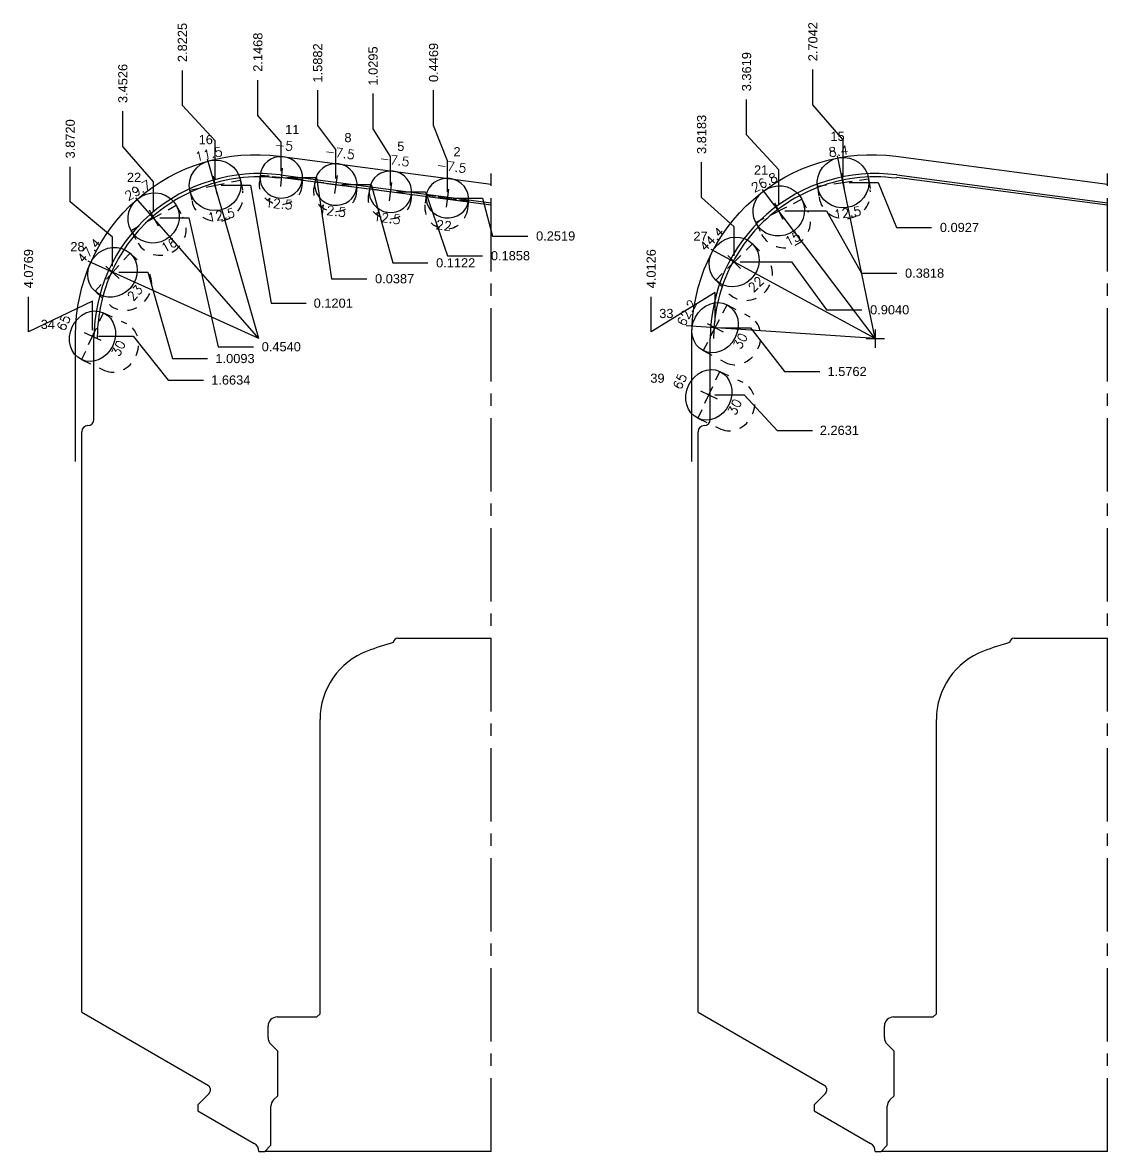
# Model space of a CAD drawing. Header units: inches. Extents: x 63.2 to 103.6, y -3.5 to 25.5.
# Drawn here: x 92.47 to 103.57, y 3.47 to 15.01 of the extents above; entities that cross this region are included whole.
import ezdxf
from ezdxf.enums import TextEntityAlignment as Align

# ---------------------------------------------------------------- set-up
doc = ezdxf.new("R2010")
doc.units = ezdxf.units.IN
doc.header["$MEASUREMENT"] = 0
doc.header["$PDMODE"] = 35
doc.linetypes.add('CENTER2', pattern=[1.125, 0.75, -0.125, 0.125, -0.125])
doc.linetypes.add('HIDDEN2', pattern=[0.1875, 0.125, -0.0625])
doc.layers.get('Defpoints').update_dxf_attribs({"color": 10})
doc.layers.add('Blade_5', color=7, linetype='Continuous', true_color=0x0066cc)
doc.layers.add('Blade_6', color=7, linetype='Continuous', true_color=0xc880f5)
doc.layers.add('CLine', color=5, linetype='CENTER2')
doc.styles.add('RomanS', font='romans')
doc.styles.get("Standard").update_dxf_attribs({"font": 'arial.ttf'})
doc.dimstyles.get("Standard").update_dxf_attribs({"dimtxt": 0.09375, "dimasz": 0.18, "dimexe": 0.18, "dimexo": 0.0625, "dimgap": 0.09, "dimtad": 0, "dimtih": 1, "dimtoh": 1, "dimdec": 4, "dimzin": 0, "dimdsep": 46, "dimtxsty": 'Standard', "dimcen": 0.09, "dimadec": 4, "dimazin": 0, "dimtfac": 1, "dimtdec": 4, "dimtofl": 0, "dimtmove": 0, "dimatfit": 3, "dimfxl": 1, "dimtolj": 1, "dimtzin": 0, "dimarcsym": 0})

# ---------------------------------------------------------------- blocks, each defined once
blk = doc.blocks.new('CMark')
at = {"layer": 'CLine'}
for p, q in [((-0.09400000077063808, 0), (0.09400000077063453, 0)), ((0, 0.09400000077063808), (0, -0.09400000077063453))]:
    blk.add_line(p, q, dxfattribs=at)
blk = doc.blocks.new('1108@12.5')
for p, q in [((-0.1236055832052194, 5.531599484021044e-16), (-0.2176249999999965, -6.351256326420085e-16)), ((0.1238749999999965, -5.584351077865889e-15), (0.2176249999999965, -6.769642566481484e-15))]:
    blk.add_line(p, q)
at = {"color": 8, "linetype": 'HIDDEN2', "ltscale": 0.5, "flags": 128}
for points in [[(-0.2175, -6.33545791980471e-16), (-0.2175, -0.06820000000000064)], [(0.2176249999999965, -6.769642566481484e-15), (0.2176249999999965, -0.06820000000000677)]]:
    blk.add_lwpolyline(points, dxfattribs=at)
at = {"extrusion": (0, 0, -1)}
blk.add_ellipse((0, -3.713913318816395e-15), major_axis=(0.2175, -3.053974090142067e-15), ratio=0.9760919540229885, dxfattribs=at)
at = {"color": 8, "linetype": 'HIDDEN2', "ltscale": 0.5, "extrusion": (0, 0, -1)}
blk.add_ellipse((0.0001249999999965445, -0.06820000000000372), major_axis=(0.2175, -3.053974090142066e-15), ratio=0.9760919540229884, start_param=0, end_param=3.141592653589793, dxfattribs=at)
at = {"layer": 'CLine'}
blk.add_blockref('CMark', (0, -1.77635683940025e-15), dxfattribs=at)
at = {"style": 'RomanS'}
blk.add_text('12.5', height=0.094, dxfattribs=at).set_placement((-2.671977215582709e-15, -0.2705053280731531), align=Align.MIDDLE_CENTER)
blk.add_attdef('ANG', text='', height=0.094, dxfattribs=at).set_placement((5.756464916443042e-15, 0.251140714835156), align=Align.BOTTOM_CENTER)
blk = doc.blocks.new('1313@15')
for p, q in [((-0.1704805832052265, 1.188697754575482e-15), (-0.2645000000000036, 0)), ((0.1707499999999965, -6.242535149017196e-15), (0.2644999999999965, -7.42782663763279e-15))]:
    blk.add_line(p, q)
at = {"color": 8, "linetype": 'HIDDEN2', "ltscale": 0.5}
blk.add_line((-0.2644999999999965, 8.993014319519535e-29), (-0.2644999999999965, -0.1345859034533108), dxfattribs=at)
at = {"color": 8, "linetype": 'HIDDEN2', "ltscale": 0.5, "flags": 128}
blk.add_lwpolyline([(0.2644999999999965, -7.42782663763279e-15), (0.2644999999999965, -0.1345859034533182)], dxfattribs=at)
blk.add_ellipse((0, -3.713913318816395e-15), major_axis=(0.2644999999999965, -3.713913318816395e-15), ratio=0.9659258262890952)
at = {"color": 8, "linetype": 'HIDDEN2', "ltscale": 0.5}
blk.add_ellipse((0, -0.1345859034533145), major_axis=(0.2644999999999965, -3.713913318816395e-15), ratio=0.9659258262890952, start_param=3.141592653589793, end_param=6.283185307179586, dxfattribs=at)
blk.add_blockref('CMark', (0, -1.77635683940025e-15))
at = {"style": 'RomanS'}
blk.add_text('15', height=0.094, dxfattribs=at).set_placement((-2.646286937976472e-12, -0.317987381053466), align=Align.MIDDLE_CENTER)
blk.add_attdef('ANG', text='', height=0.094, dxfattribs=at).set_placement((5.756464916443042e-15, 0.251140714835156), align=Align.BOTTOM_CENTER)
blk = doc.blocks.new('1108@22')
for p, q in [((-0.1236055832052194, 5.531599484021044e-16), (-0.2176249999999965, -6.351256326420085e-16)), ((0.1238749999999965, -5.584351077865889e-15), (0.2176249999999965, -6.769642566481484e-15))]:
    blk.add_line(p, q)
at = {"color": 8, "linetype": 'HIDDEN2', "ltscale": 0.5, "flags": 128}
for points in [[(-0.2176249999999965, -6.351256326420085e-16), (-0.2176249999999965, -0.08152799920729974)], [(0.2176249999999965, -6.769642566481484e-15), (0.2176249999999965, -0.08152799920730014)]]:
    blk.add_lwpolyline(points, dxfattribs=at)
at = {"extrusion": (0, 0, -1)}
blk.add_ellipse((0, -3.713913318816395e-15), major_axis=(0.2176249999999965, -3.055729247665088e-15), ratio=0.9272903662100512, dxfattribs=at)
at = {"color": 8, "linetype": 'HIDDEN2', "ltscale": 0.5, "extrusion": (0, 0, -1)}
blk.add_ellipse((-3.944304526105059e-31, -0.08152799920729994), major_axis=(-3.342731707748217e-15, -0.2380649360392628), ratio=0.9141413415208056, start_param=-1.570796326794897, end_param=1.570796326794897, dxfattribs=at)
at = {"layer": 'CLine'}
blk.add_blockref('CMark', (0, -1.77635683940025e-15), dxfattribs=at)
at = {"style": 'RomanS'}
blk.add_text('22', height=0.094, dxfattribs=at).set_placement((-2.672634800204055e-15, -0.2812444999193309), align=Align.MIDDLE_CENTER)
blk.add_attdef('ANG', text='', height=0.094, dxfattribs=at).set_placement((5.756464916443042e-15, 0.251140714835156), align=Align.BOTTOM_CENTER)
blk = doc.blocks.new('1313@12.5')
for p, q in [((-0.1704805832052265, 1.188697754575482e-15), (-0.2645000000000036, 0)), ((0.1707499999999965, -6.242535149017196e-15), (0.2644999999999965, -7.42782663763279e-15))]:
    blk.add_line(p, q)
at = {"color": 8, "linetype": 'HIDDEN2', "ltscale": 0.5}
blk.add_line((-0.2644999999999965, 8.993014319519535e-29), (-0.2644999999999965, -0.112499999999998), dxfattribs=at)
at = {"color": 8, "linetype": 'HIDDEN2', "ltscale": 0.5, "flags": 128}
blk.add_lwpolyline([(0.2644999999999965, -7.42782663763279e-15), (0.2644999999999965, -0.1125000000000074)], dxfattribs=at)
blk.add_ellipse((0, -3.713913318816395e-15), major_axis=(0.2644999999999965, -3.713913318816395e-15), ratio=0.976181474480164)
at = {"color": 8, "linetype": 'HIDDEN2', "ltscale": 0.5}
blk.add_ellipse((0, -0.1125000000000018), major_axis=(0.2644999999999965, -3.713913318816395e-15), ratio=0.976181474480164, start_param=3.141592653589793, end_param=6.283185307179586, dxfattribs=at)
blk.add_blockref('CMark', (0, -1.77635683940025e-15))
at = {"style": 'RomanS'}
blk.add_text('12.5', height=0.094, dxfattribs=at).set_placement((-3.53852319701827e-15, -0.3110486981978802), align=Align.MIDDLE_CENTER)
blk.add_attdef('ANG', text='', height=0.094, dxfattribs=at).set_placement((5.756464916443042e-15, 0.251140714835156), align=Align.BOTTOM_CENTER)
blk = doc.blocks.new('1313@16')
for p, q in [((-0.1704805832052265, 1.188697754575482e-15), (-0.2645000000000036, 0)), ((0.1707499999999965, -6.242535149017196e-15), (0.2644999999999965, -7.42782663763279e-15))]:
    blk.add_line(p, q)
at = {"color": 8, "linetype": 'HIDDEN2', "ltscale": 0.5}
blk.add_line((-0.2644999999999965, 8.993014319519535e-29), (-0.2644999999999965, -0.1433314254), dxfattribs=at)
at = {"color": 8, "linetype": 'HIDDEN2', "ltscale": 0.5, "flags": 128}
blk.add_lwpolyline([(0.2644999999999965, -7.42782663763279e-15), (0.2644999999999965, -0.1433314254000074)], dxfattribs=at)
blk.add_ellipse((0, -3.713913318816395e-15), major_axis=(0.2644999999999965, -3.713913318816395e-15), ratio=0.9612616960302585)
at = {"color": 8, "linetype": 'HIDDEN2', "ltscale": 0.5}
blk.add_ellipse((0, -0.1433314254000037), major_axis=(0.2644999999999965, -3.713913318816395e-15), ratio=0.9612616960302585, start_param=3.141592653589793, end_param=6.283185307179586, dxfattribs=at)
blk.add_blockref('CMark', (0, -1.77635683940025e-15))
at = {"style": 'RomanS'}
blk.add_text('16', height=0.094, dxfattribs=at).set_placement((-2.646286937976472e-12, -0.317987381053466), align=Align.MIDDLE_CENTER)
blk.add_attdef('ANG', text='', height=0.094, dxfattribs=at).set_placement((5.756464916443042e-15, 0.251140714835156), align=Align.BOTTOM_CENTER)
blk = doc.blocks.new('1313@22')
for p, q in [((-0.1704805832052265, 1.188697754575482e-15), (-0.2645000000000036, 0)), ((0.1707499999999965, -6.242535149017196e-15), (0.2644999999999965, -7.42782663763279e-15))]:
    blk.add_line(p, q)
at = {"color": 8, "linetype": 'HIDDEN2', "ltscale": 0.5}
blk.add_line((-0.2644999999999965, 8.993014319519535e-29), (-0.2644999999999965, -0.1947954286), dxfattribs=at)
at = {"color": 8, "linetype": 'HIDDEN2', "ltscale": 0.5, "flags": 128}
blk.add_lwpolyline([(0.2644999999999965, -7.42782663763279e-15), (0.2644999999999965, -0.1947954286000074)], dxfattribs=at)
blk.add_ellipse((0, -3.713913318816395e-15), major_axis=(0.2644999999999965, -3.713913318816395e-15), ratio=0.9271838544423562)
at = {"color": 8, "linetype": 'HIDDEN2', "ltscale": 0.5}
blk.add_ellipse((0, -0.1947954286000037), major_axis=(0.2644999999999965, -3.713913318816395e-15), ratio=0.9271838544423562, start_param=3.141592653589793, end_param=6.283185307179586, dxfattribs=at)
blk.add_blockref('CMark', (0, -1.77635683940025e-15))
at = {"style": 'RomanS'}
blk.add_text('22', height=0.094, dxfattribs=at).set_placement((-2.646286937976472e-12, -0.317987381053466), align=Align.MIDDLE_CENTER)
blk.add_attdef('ANG', text='', height=0.094, dxfattribs=at).set_placement((5.756464916443042e-15, 0.251140714835156), align=Align.BOTTOM_CENTER)
blk = doc.blocks.new('1313@30')
for p, q in [((-0.1704805832052265, 1.188697754575482e-15), (-0.2645000000000036, 0)), ((0.1707499999999965, -6.242535149017196e-15), (0.2644999999999965, -7.42782663763279e-15))]:
    blk.add_line(p, q)
at = {"color": 8, "linetype": 'HIDDEN2', "ltscale": 0.5}
blk.add_line((-0.2644999999999965, 8.993014319519535e-29), (-0.2644999999999965, -0.2600000000000032), dxfattribs=at)
at = {"color": 8, "linetype": 'HIDDEN2', "ltscale": 0.5, "flags": 128}
blk.add_lwpolyline([(0.2644999999999965, -7.42782663763279e-15), (0.2644999999999965, -0.2600000000000051)], dxfattribs=at)
blk.add_ellipse((0, -3.713913318816395e-15), major_axis=(0.2644999999999965, -3.713913318816395e-15), ratio=0.866025403784464)
at = {"color": 8, "linetype": 'HIDDEN2', "ltscale": 0.5}
blk.add_ellipse((0, -0.2600000000000041), major_axis=(0.2644999999999965, -3.713913318816395e-15), ratio=0.866025403784464, start_param=3.141592653589793, end_param=6.283185307179586, dxfattribs=at)
blk.add_blockref('CMark', (0, -1.77635683940025e-15))
at = {"style": 'RomanS'}
blk.add_text('30', height=0.094, dxfattribs=at).set_placement((-3.26492953863637e-15, -0.2915637193009915), align=Align.MIDDLE_CENTER)
blk.add_attdef('ANG', text='', height=0.094, dxfattribs=at).set_placement((5.756464916443042e-15, 0.251140714835156), align=Align.BOTTOM_CENTER)
blk = doc.blocks.new('*D371')
at = {"layer": 'Blade_5', "color": 0, "lineweight": -2, "transparency": 16777216}
for p, q in [((92.53096997167219, 11.84948188615012), (92.53096997167219, 12.20948188615012)), ((93.18494987846023, 12.16552618096095), (92.53096997167219, 11.84948188615012)), ((93.18494987846023, 11.86802618096095), (93.18494987846023, 12.16552618096095))]:
    blk.add_line(p, q, dxfattribs=at)
at = {"layer": 'Defpoints', "color": 0, "transparency": 16777216}
for p in [(97.261894657325, 13.46893493403125), (92.53096997167219, 12.20948188615012), (93.18494987846023, 11.80552618096095)]:
    blk.add_point(p, dxfattribs=at)
at = {"layer": 'Blade_5', "color": 0, "transparency": 16777216, "insert": (92.53096997167219, 12.49606271834658), "char_height": 0.09375, "attachment_point": 5, "rotation": 90}
blk.add_mtext('\\A1;4.0769', dxfattribs=at)
blk = doc.blocks.new('*D372')
at = {"layer": 'Blade_5', "color": 0, "lineweight": -2, "transparency": 16777216}
for p, q in [((93.24744987846023, 11.80552618096095), (93.59948097484579, 11.80552618096095)), ((93.59948097484579, 11.80552618096095), (93.95948097484579, 11.35723834343335)), ((93.95948097484579, 11.35723834343335), (94.31948097484579, 11.35723834343335))]:
    blk.add_line(p, q, dxfattribs=at)
at = {"layer": 'Defpoints', "color": 0, "transparency": 16777216}
for p in [(97.261894657325, 13.46893493403125), (93.18494987846023, 11.80552618096095), (94.31948097484579, 11.35723834343335)]:
    blk.add_point(p, dxfattribs=at)
at = {"layer": 'Blade_5', "color": 0, "transparency": 16777216, "insert": (94.59947500622368, 11.35723834343335), "char_height": 0.09375, "attachment_point": 5}
blk.add_mtext('\\A1;1.6634', dxfattribs=at)
blk = doc.blocks.new('*D379')
at = {"layer": 'Blade_5', "color": 0, "lineweight": -2, "transparency": 16777216}
for p, q in [((94.10466251776649, 14.16364584593717), (94.10466251776649, 14.52364584593717)), ((94.43935945879913, 13.80364584593717), (94.10466251776649, 14.16364584593717)), ((94.43935945879913, 13.41129104456424), (94.43935945879913, 13.80364584593717))]:
    blk.add_line(p, q, dxfattribs=at)
at = {"layer": 'Defpoints', "color": 0, "transparency": 16777216}
for p in [(94.10466251776649, 14.52364584593717), (97.261894657325, 13.46893493403125), (94.43935945879913, 13.34879104456424)]:
    blk.add_point(p, dxfattribs=at)
at = {"layer": 'Blade_5', "color": 0, "transparency": 16777216, "insert": (94.10466251776649, 14.80939533434101), "char_height": 0.09375, "attachment_point": 5, "rotation": 90}
blk.add_mtext('\\A1;2.8225', dxfattribs=at)
blk = doc.blocks.new('*D380')
at = {"layer": 'Blade_5', "color": 0, "lineweight": -2, "transparency": 16777216}
for p, q in [((93.49535486279552, 13.74558253078634), (93.49535486279552, 14.10558253078634)), ((93.80933373161186, 13.38558253078634), (93.49535486279552, 13.74558253078634)), ((93.80933373161186, 13.07742816446065), (93.80933373161186, 13.38558253078634))]:
    blk.add_line(p, q, dxfattribs=at)
at = {"layer": 'Defpoints', "color": 0, "transparency": 16777216}
for p in [(93.49535486279552, 14.10558253078634), (97.261894657325, 13.46893493403125), (93.80933373161186, 13.01492816446065)]:
    blk.add_point(p, dxfattribs=at)
at = {"layer": 'Blade_5', "color": 0, "transparency": 16777216, "insert": (93.49535486279552, 14.39011697826248), "char_height": 0.09375, "attachment_point": 5, "rotation": 90}
blk.add_mtext('\\A1;3.4526', dxfattribs=at)
blk = doc.blocks.new('*D381')
at = {"layer": 'Blade_5', "color": 0, "lineweight": -2, "transparency": 16777216}
for p, q in [((92.95754464215779, 13.17940031029067), (92.95754464215779, 13.53940031029067)), ((93.38989732050412, 12.81960226222438), (92.95754464215779, 13.17940031029067)), ((93.38989732050412, 12.52210226222438), (93.38989732050412, 12.81960226222438))]:
    blk.add_line(p, q, dxfattribs=at)
at = {"layer": 'Defpoints', "color": 0, "transparency": 16777216}
for p in [(92.95754464215779, 13.53940031029067), (97.261894657325, 13.46893493403125), (93.38989732050412, 12.45960226222438)]:
    blk.add_point(p, dxfattribs=at)
at = {"layer": 'Blade_5', "color": 0, "transparency": 16777216, "insert": (92.95754464215779, 13.8238068587218), "char_height": 0.09375, "attachment_point": 5, "rotation": 90}
blk.add_mtext('\\A1;3.8720', dxfattribs=at)
blk = doc.blocks.new('*D382')
at = {"layer": 'Blade_5', "color": 0, "lineweight": -2, "transparency": 16777216}
for p, q in [((96.673894006334, 13.96034135945726), (96.673894006334, 14.32034135945726)), ((96.81497546102804, 13.60034135945726), (96.673894006334, 13.96034135945726)), ((96.81497546102804, 13.27955021018623), (96.81497546102804, 13.60034135945726))]:
    blk.add_line(p, q, dxfattribs=at)
at = {"layer": 'Defpoints', "color": 0, "transparency": 16777216}
for p in [(96.673894006334, 14.32034135945726), (97.261894657325, 13.46893493403125), (96.81497546102804, 13.21705021018623)]:
    blk.add_point(p, dxfattribs=at)
at = {"layer": 'Blade_5', "color": 0, "transparency": 16777216, "insert": (96.673894006334, 14.60503568073968), "char_height": 0.09375, "attachment_point": 5, "rotation": 90}
blk.add_mtext('\\A1;0.4469', dxfattribs=at)
blk = doc.blocks.new('*D384')
at = {"layer": 'Blade_5', "color": 0, "lineweight": -2, "transparency": 16777216}
for p, q in [((95.48874709886334, 13.96034135945726), (95.48874709886334, 14.32034135945726)), ((95.67374363906325, 13.71670720524697), (95.48874709886334, 13.96034135945726)), ((95.67374363906325, 13.41920720524697), (95.67374363906325, 13.71670720524697))]:
    blk.add_line(p, q, dxfattribs=at)
at = {"layer": 'Defpoints', "color": 0, "transparency": 16777216}
for p in [(95.48874709886334, 14.32034135945726), (97.261894657325, 13.46893493403125), (95.67374363906325, 13.35670720524697)]:
    blk.add_point(p, dxfattribs=at)
at = {"layer": 'Blade_5', "color": 0, "transparency": 16777216, "insert": (95.48874709886334, 14.60004761798388), "char_height": 0.09375, "attachment_point": 5, "rotation": 90}
blk.add_mtext('\\A1;1.5882', dxfattribs=at)
blk = doc.blocks.new('*D385')
at = {"layer": 'Blade_5', "color": 0, "lineweight": -2, "transparency": 16777216}
for p, q in [((94.87663835078578, 14.06446677914599), (94.87663835078578, 14.42446677914599)), ((95.11509662421953, 13.7902544800209), (94.87663835078578, 14.06446677914599)), ((95.11509662421953, 13.4927544800209), (95.11509662421953, 13.7902544800209))]:
    blk.add_line(p, q, dxfattribs=at)
at = {"layer": 'Defpoints', "color": 0, "transparency": 16777216}
for p in [(94.87663835078578, 14.42446677914599), (95.11509662421953, 13.4302544800209), (97.261894657325, 13.46893493403125)]:
    blk.add_point(p, dxfattribs=at)
at = {"layer": 'Blade_5', "color": 0, "transparency": 16777216, "insert": (94.87663835078578, 14.70996046945978), "char_height": 0.09375, "attachment_point": 5, "rotation": 90}
blk.add_mtext('\\A1;2.1468', dxfattribs=at)
blk = doc.blocks.new('*D386')
at = {"layer": 'Blade_5', "color": 0, "lineweight": -2, "transparency": 16777216}
for p, q in [((96.87747546102804, 13.21705021018623), (97.17497546102804, 13.21705021018623)), ((97.17497546102804, 13.21705021018623), (97.2776397677843, 12.83004542263313)), ((97.2776397677843, 12.83004542263313), (97.6376397677843, 12.83004542263313))]:
    blk.add_line(p, q, dxfattribs=at)
at = {"layer": 'Defpoints', "color": 0, "transparency": 16777216}
for p in [(97.261894657325, 13.46893493403125), (96.81497546102804, 13.21705021018623), (97.6376397677843, 12.83004542263313)]:
    blk.add_point(p, dxfattribs=at)
at = {"layer": 'Blade_5', "color": 0, "transparency": 16777216, "insert": (97.9223340890667, 12.83004542263313), "char_height": 0.09375, "attachment_point": 5}
blk.add_mtext('\\A1;0.2519', dxfattribs=at)
blk = doc.blocks.new('*D387')
at = {"layer": 'Blade_5', "color": 0, "lineweight": -2, "transparency": 16777216}
for p, q in [((96.29489065390696, 13.28315993047304), (96.59239065390696, 13.28315993047304)), ((96.59239065390696, 13.28315993047304), (96.81530218140135, 12.62830234311994)), ((96.81530218140135, 12.62830234311994), (97.17530218140135, 12.62830234311994))]:
    blk.add_line(p, q, dxfattribs=at)
at = {"layer": 'Defpoints', "color": 0, "transparency": 16777216}
for p in [(97.261894657325, 13.46893493403125), (96.23239065390696, 13.28315993047304), (97.17530218140135, 12.62830234311994)]:
    blk.add_point(p, dxfattribs=at)
at = {"layer": 'Blade_5', "color": 0, "transparency": 16777216, "insert": (97.45999650268375, 12.62830234311994), "char_height": 0.09375, "attachment_point": 5}
blk.add_mtext('\\A1;0.1858', dxfattribs=at)
blk = doc.blocks.new('*D388')
at = {"layer": 'Blade_5', "color": 0, "lineweight": -2, "transparency": 16777216}
for p, q in [((95.73624363906325, 13.35670720524697), (96.03374363906325, 13.35670720524697)), ((96.03374363906325, 13.35670720524697), (96.25552114722574, 12.55560792375707)), ((96.25552114722574, 12.55560792375707), (96.61552114722573, 12.55560792375707))]:
    blk.add_line(p, q, dxfattribs=at)
at = {"layer": 'Defpoints', "color": 0, "transparency": 16777216}
for p in [(97.261894657325, 13.46893493403125), (95.67374363906325, 13.35670720524697), (96.61552114722573, 12.55560792375707)]:
    blk.add_point(p, dxfattribs=at)
at = {"layer": 'Blade_5', "color": 0, "transparency": 16777216, "insert": (96.89963992280555, 12.55560792375707), "char_height": 0.09375, "attachment_point": 5}
blk.add_mtext('\\A1;0.1122', dxfattribs=at)
blk = doc.blocks.new('*D389')
at = {"layer": 'Blade_5', "color": 0, "lineweight": -2, "transparency": 16777216}
for p, q in [((95.17759662421953, 13.4302544800209), (95.47509662421953, 13.4302544800209)), ((95.47509662421953, 13.4302544800209), (95.6303887879099, 12.3929118622878)), ((95.6303887879099, 12.3929118622878), (95.9903887879099, 12.3929118622878))]:
    blk.add_line(p, q, dxfattribs=at)
at = {"layer": 'Defpoints', "color": 0, "transparency": 16777216}
for p in [(95.11509662421953, 13.4302544800209), (97.261894657325, 13.46893493403125), (95.9903887879099, 12.3929118622878)]:
    blk.add_point(p, dxfattribs=at)
at = {"layer": 'Blade_5', "color": 0, "transparency": 16777216, "insert": (96.27498718490853, 12.3929118622878), "char_height": 0.09375, "attachment_point": 5}
blk.add_mtext('\\A1;0.0387', dxfattribs=at)
blk = doc.blocks.new('*D390')
at = {"layer": 'Blade_5', "color": 0, "lineweight": -2, "transparency": 16777216}
for p, q in [((94.50185945879913, 13.34879104456424), (94.79935945879913, 13.34879104456424)), ((94.79935945879913, 13.34879104456424), (95.01176811169806, 12.14301214333105)), ((95.01176811169806, 12.14301214333105), (95.37176811169806, 12.14301214333105))]:
    blk.add_line(p, q, dxfattribs=at)
at = {"layer": 'Defpoints', "color": 0, "transparency": 16777216}
for p in [(97.261894657325, 13.46893493403125), (94.43935945879913, 13.34879104456424), (95.37176811169806, 12.14301214333105)]:
    blk.add_point(p, dxfattribs=at)
at = {"layer": 'Blade_5', "color": 0, "transparency": 16777216, "insert": (95.6473176512615, 12.14301214333105), "char_height": 0.09375, "attachment_point": 5}
blk.add_mtext('\\A1;0.1201', dxfattribs=at)
blk = doc.blocks.new('*D391')
at = {"layer": 'Blade_5', "color": 0, "lineweight": -2, "transparency": 16777216}
for p, q in [((93.87183373161186, 13.01492816446065), (94.16933373161186, 13.01492816446065)), ((94.16933373161186, 13.01492816446065), (94.4712891029158, 11.69746890741289)), ((94.4712891029158, 11.69746890741289), (94.8312891029158, 11.69746890741289))]:
    blk.add_line(p, q, dxfattribs=at)
at = {"layer": 'Defpoints', "color": 0, "transparency": 16777216}
for p in [(97.261894657325, 13.46893493403125), (93.80933373161186, 13.01492816446065), (94.8312891029158, 11.69746890741289)]:
    blk.add_point(p, dxfattribs=at)
at = {"layer": 'Blade_5', "color": 0, "transparency": 16777216, "insert": (95.11572762610817, 11.69746890741289), "char_height": 0.09375, "attachment_point": 5}
blk.add_mtext('\\A1;0.4540', dxfattribs=at)
blk = doc.blocks.new('*D392')
at = {"layer": 'Blade_5', "color": 0, "lineweight": -2, "transparency": 16777216}
for p, q in [((93.45239732050412, 12.45960226222438), (93.74989732050412, 12.45960226222438)), ((93.74989732050412, 12.45960226222438), (94.00243983342897, 11.57659246447787)), ((94.00243983342897, 11.57659246447787), (94.36243983342897, 11.57659246447787))]:
    blk.add_line(p, q, dxfattribs=at)
at = {"layer": 'Defpoints', "color": 0, "transparency": 16777216}
for p in [(97.261894657325, 13.46893493403125), (93.38989732050412, 12.45960226222438), (94.36243983342897, 11.57659246447787)]:
    blk.add_point(p, dxfattribs=at)
at = {"layer": 'Blade_5', "color": 0, "transparency": 16777216, "insert": (94.6426257133744, 11.57659246447787), "char_height": 0.09375, "attachment_point": 5}
blk.add_mtext('\\A1;1.0093', dxfattribs=at)
blk = doc.blocks.new('*D395')
at = {"layer": 'Blade_6', "color": 0, "lineweight": -2, "transparency": 16777216}
for p, q in [((99.55368879761652, 12.25275139586983), (98.89970889082848, 11.84948188615012)), ((99.55368879761652, 11.95525139586983), (99.55368879761652, 12.25275139586983)), ((98.89970889082848, 11.84948188615012), (98.89970889082848, 12.20948188615012))]:
    blk.add_line(p, q, dxfattribs=at)
at = {"layer": 'Defpoints', "color": 0, "transparency": 16777216}
for p in [(103.5662757029042, 13.46893493403125), (98.89970889082848, 12.20948188615012), (99.55368879761652, 11.89275139586983)]:
    blk.add_point(p, dxfattribs=at)
at = {"layer": 'Blade_6', "color": 0, "transparency": 16777216, "insert": (98.89970889082848, 12.49593481930156), "char_height": 0.09375, "attachment_point": 5, "rotation": 90}
blk.add_mtext('\\A1;4.0126', dxfattribs=at)
blk = doc.blocks.new('*D396')
at = {"layer": 'Blade_6', "color": 0, "lineweight": -2, "transparency": 16777216}
for p, q in [((99.61618879761652, 11.89275139586983), (99.91368879761652, 11.89275139586983)), ((99.91368879761652, 11.89275139586983), (100.263862020425, 11.44446355834222)), ((100.263862020425, 11.44446355834222), (100.623862020425, 11.44446355834222))]:
    blk.add_line(p, q, dxfattribs=at)
at = {"layer": 'Defpoints', "color": 0, "transparency": 16777216}
for p in [(103.5662757029042, 13.46893493403125), (99.55368879761652, 11.89275139586983), (100.623862020425, 11.44446355834222)]:
    blk.add_point(p, dxfattribs=at)
at = {"layer": 'Blade_6', "color": 0, "transparency": 16777216, "insert": (100.9035682789516, 11.44446355834222), "char_height": 0.09375, "attachment_point": 5}
blk.add_mtext('\\A1;1.5762', dxfattribs=at)
blk = doc.blocks.new('*D404')
at = {"layer": 'Blade_6', "color": 0, "lineweight": -2, "transparency": 16777216}
for p, q in [((100.5537273931251, 14.17288555594918), (100.5537273931251, 14.53288555594918)), ((100.8620567388664, 13.81288555594918), (100.5537273931251, 14.17288555594918)), ((100.8620567388664, 13.43868801289344), (100.8620567388664, 13.81288555594918))]:
    blk.add_line(p, q, dxfattribs=at)
at = {"layer": 'Defpoints', "color": 0, "transparency": 16777216}
for p in [(100.5537273931251, 14.53288555594918), (103.5662757029042, 13.46893493403125), (100.8620567388664, 13.37618801289344)]:
    blk.add_point(p, dxfattribs=at)
at = {"layer": 'Blade_6', "color": 0, "transparency": 16777216, "insert": (100.5537273931251, 14.81780370056038), "char_height": 0.09375, "attachment_point": 5, "rotation": 90}
blk.add_mtext('\\A1;2.7042', dxfattribs=at)
blk = doc.blocks.new('*D405')
at = {"layer": 'Blade_6', "color": 0, "lineweight": -2, "transparency": 16777216}
for p, q in [((99.8757358740053, 13.86592086024079), (99.8757358740053, 14.22592086024079)), ((100.2044164053539, 13.50592086024079), (99.8757358740053, 13.86592086024079)), ((100.2044164053539, 13.14965970443577), (100.2044164053539, 13.50592086024079))]:
    blk.add_line(p, q, dxfattribs=at)
at = {"layer": 'Defpoints', "color": 0, "transparency": 16777216}
for p in [(99.8757358740053, 14.22592086024079), (103.5662757029042, 13.46893493403125), (100.2044164053539, 13.08715970443577)]:
    blk.add_point(p, dxfattribs=at)
at = {"layer": 'Blade_6', "color": 0, "transparency": 16777216, "insert": (99.8757358740053, 14.51058320676195), "char_height": 0.09375, "attachment_point": 5, "rotation": 90}
blk.add_mtext('\\A1;3.3619', dxfattribs=at)
blk = doc.blocks.new('*D406')
at = {"layer": 'Blade_6', "color": 0, "lineweight": -2, "transparency": 16777216}
for p, q in [((99.41570380205862, 13.22490644531909), (99.41570380205862, 13.58490644531909)), ((99.74799575656439, 12.92497350317883), (99.41570380205862, 13.22490644531909)), ((99.74799575656439, 12.62747350317883), (99.74799575656439, 12.92497350317883))]:
    blk.add_line(p, q, dxfattribs=at)
at = {"layer": 'Defpoints', "color": 0, "transparency": 16777216}
for p in [(99.41570380205862, 13.58490644531909), (103.5662757029042, 13.46893493403125), (99.74799575656439, 12.56497350317883)]:
    blk.add_point(p, dxfattribs=at)
at = {"layer": 'Blade_6', "color": 0, "transparency": 16777216, "insert": (99.41570380205862, 13.86947286755649), "char_height": 0.09375, "attachment_point": 5, "rotation": 90}
blk.add_mtext('\\A1;3.8183', dxfattribs=at)
blk = doc.blocks.new('*D407')
at = {"layer": 'Blade_6', "color": 0, "lineweight": -2, "transparency": 16777216}
for p, q in [((100.9245567388664, 13.37618801289344), (101.2220567388664, 13.37618801289344)), ((101.2220567388664, 13.37618801289344), (101.4080704414813, 12.91704806778776)), ((101.4080704414813, 12.91704806778776), (101.7680704414813, 12.91704806778776))]:
    blk.add_line(p, q, dxfattribs=at)
at = {"layer": 'Defpoints', "color": 0, "transparency": 16777216}
for p in [(103.5662757029042, 13.46893493403125), (100.8620567388664, 13.37618801289344), (101.7680704414813, 12.91704806778776)]:
    blk.add_point(p, dxfattribs=at)
at = {"layer": 'Blade_6', "color": 0, "transparency": 16777216, "insert": (102.05266883848, 12.91704806778776), "char_height": 0.09375, "attachment_point": 5}
blk.add_mtext('\\A1;0.0927', dxfattribs=at)
blk = doc.blocks.new('*D408')
at = {"layer": 'Blade_6', "color": 0, "lineweight": -2, "transparency": 16777216}
for p, q in [((100.2669164053539, 13.08715970443577), (100.6912331039854, 13.08715970443577)), ((100.6912331039854, 13.08715970443577), (101.0512331039854, 12.44991098604848)), ((101.0512331039854, 12.44991098604848), (101.4112331039854, 12.44991098604848))]:
    blk.add_line(p, q, dxfattribs=at)
at = {"layer": 'Defpoints', "color": 0, "transparency": 16777216}
for p in [(103.5662757029042, 13.46893493403125), (100.2044164053539, 13.08715970443577), (101.4112331039854, 12.44991098604848)]:
    blk.add_point(p, dxfattribs=at)
at = {"layer": 'Blade_6', "color": 0, "transparency": 16777216, "insert": (101.6959274252678, 12.44991098604848), "char_height": 0.09375, "attachment_point": 5}
blk.add_mtext('\\A1;0.3818', dxfattribs=at)
blk = doc.blocks.new('*D409')
at = {"layer": 'Blade_6', "color": 0, "lineweight": -2, "transparency": 16777216}
for p, q in [((99.81049575656439, 12.56497350317883), (100.3343955156653, 12.56497350317883)), ((100.3343955156653, 12.56497350317883), (100.6943955156653, 12.07524640437474)), ((100.6943955156653, 12.07524640437474), (101.0543955156653, 12.07524640437474))]:
    blk.add_line(p, q, dxfattribs=at)
at = {"layer": 'Defpoints', "color": 0, "transparency": 16777216}
for p in [(103.5662757029042, 13.46893493403125), (99.74799575656439, 12.56497350317883), (101.0543955156653, 12.07524640437474)]:
    blk.add_point(p, dxfattribs=at)
at = {"layer": 'Blade_6', "color": 0, "transparency": 16777216, "insert": (101.3388340388577, 12.07524640437474), "char_height": 0.09375, "attachment_point": 5}
blk.add_mtext('\\A1;0.9040', dxfattribs=at)
blk = doc.blocks.new('*D441')
at = {"layer": 'Blade_6', "color": 0, "lineweight": -2, "transparency": 16777216}
for p, q in [((99.55183092403946, 11.20587679659916), (99.84933092403946, 11.20587679659916)), ((99.84933092403946, 11.20587679659916), (100.188011941601, 10.84307119197342)), ((100.188011941601, 10.84307119197342), (100.548011941601, 10.84307119197342))]:
    blk.add_line(p, q, dxfattribs=at)
at = {"layer": 'Defpoints', "color": 0, "transparency": 16777216}
for p in [(103.5662757029042, 13.46893493403125), (99.48933092403946, 11.20587679659916), (100.548011941601, 10.84307119197342)]:
    blk.add_point(p, dxfattribs=at)
at = {"layer": 'Blade_6', "color": 0, "transparency": 16777216, "insert": (100.8243608501958, 10.84307119197342), "char_height": 0.09375, "attachment_point": 5}
blk.add_mtext('\\A1;2.2631', dxfattribs=at)
blk = doc.blocks.new('1313@23')
for p, q in [((-0.1704805832052265, 1.188697754575482e-15), (-0.2645000000000036, 0)), ((0.1707499999999965, -6.242535149017196e-15), (0.2644999999999965, -7.42782663763279e-15))]:
    blk.add_line(p, q)
at = {"color": 8, "linetype": 'HIDDEN2', "ltscale": 0.5}
blk.add_line((-0.2644999999999965, 8.993014319519535e-29), (-0.2644999999999965, -0.1989953848298591), dxfattribs=at)
at = {"color": 8, "linetype": 'HIDDEN2', "ltscale": 0.5, "flags": 128}
blk.add_lwpolyline([(0.2644999999999965, -7.42782663763279e-15), (0.2644999999999965, -0.1989953848298602)], dxfattribs=at)
blk.add_ellipse((0, -3.713913318816395e-15), major_axis=(0.2644999999999965, -3.713913318816395e-15), ratio=0.9205048534524441)
at = {"color": 8, "linetype": 'HIDDEN2', "ltscale": 0.5}
blk.add_ellipse((0, -0.1989953848298597), major_axis=(0.2644999999999965, -3.713913318816395e-15), ratio=0.9238795325112817, start_param=3.141592653589793, end_param=6.283185307179586, dxfattribs=at)
blk.add_blockref('CMark', (0, -1.77635683940025e-15))
at = {"style": 'RomanS'}
blk.add_text('23', height=0.094, dxfattribs=at).set_placement((-3.53852319701827e-15, -0.3110486981978802), align=Align.MIDDLE_CENTER)
blk.add_attdef('ANG', text='', height=0.094, dxfattribs=at).set_placement((5.756464916443042e-15, 0.251140714835156), align=Align.BOTTOM_CENTER)

msp = doc.modelspace()

# ---------------------------------------------------------------- linework, layer by layer
for p, q in [((95.10415550427524, 13.43169490578795), (97.261894657325, 13.14762315714683)), ((95.1071576066963, 13.45449813759955), (97.26189465732499, 13.17082162324018)), ((101.4085365498545, 13.43169490578795), (103.5662757029042, 13.14762315714683)), ((101.4115386522755, 13.45449813759955), (103.5662757029042, 13.17082162324018)), ((93.19939465732496, 10.95417766832268), (93.19939465732496, 11.78143493403123)), ((99.50377570290418, 10.95417766832268), (99.50377570290418, 11.78143493403123)), ((93.07439465732496, 4.891677668322679), (93.07439465732496, 10.82917766832268)), ((99.37877570290418, 4.891677668322679), (99.37877570290418, 10.82917766832268)), ((96.30878441968558, 8.718934934031232), (97.261894657325, 8.718934934031232)), ((102.6131654652648, 8.718934934031232), (103.5662757029042, 8.718934934031232)), ((95.51189465732499, 4.875184934031246), (95.51189465732499, 7.884790385369222)), ((101.8162757029042, 4.875184934031246), (101.8162757029042, 7.884790385369222)), ((93.07439465732496, 4.891677668322679), (94.37126965732499, 4.142926537967377)), ((95.51189465732499, 4.875184934031246), (95.48064465732499, 4.843934934031246)), ((99.37877570290418, 4.891677668322679), (100.6756507029042, 4.142926537967377)), ((101.8162757029042, 4.875184934031246), (101.7850257029042, 4.843934934031246)), ((94.98064465732499, 4.632767455503718), (94.98064465732499, 4.750184934031246)), ((95.07439465732499, 4.843934934031246), (95.48064465732499, 4.843934934031246)), ((101.2850257029042, 4.632767455503718), (101.2850257029042, 4.750184934031246)), ((101.3787757029042, 4.843934934031246), (101.7850257029042, 4.843934934031246)), ((95.07954465732497, 4.495034934031246), (95.00810339658874, 4.566476194767482)), ((101.3839257029042, 4.495034934031246), (101.312484442168, 4.566476194767482)), ((95.07954465732497, 4.039084934031244), (95.07954465732497, 4.495034934031246)), ((101.3839257029042, 4.039084934031244), (101.3839257029042, 4.495034934031246)), ((94.37774174423707, 4.062252526923366), (94.26189465732499, 3.946405440011283)), ((94.38689465732499, 4.11586324409911), (94.38689465732499, 4.084349613835435)), ((100.6821227898163, 4.062252526923366), (100.5662757029042, 3.946405440011283)), ((100.6912757029042, 4.11586324409911), (100.6912757029042, 4.084349613835435)), ((94.26189465732499, 3.946405440011283), (94.26189465732499, 3.883905440011283)), ((95.00939465732499, 3.531434934031232), (95.00939465732499, 3.93010241255876)), ((95.03685339658874, 3.996393673294996), (95.07954465732497, 4.039084934031244)), ((100.5662757029042, 3.946405440011283), (100.5662757029042, 3.883905440011283)), ((101.3137757029042, 3.531434934031232), (101.3137757029042, 3.93010241255876)), ((101.341234442168, 3.996393673294996), (101.3839257029042, 4.039084934031244)), ((94.26189465732499, 3.883905440011283), (94.84001965732499, 3.550124815636032)), ((100.5662757029042, 3.883905440011283), (101.1444007029042, 3.550124815636032)), ((94.88689465732499, 3.468934934031246), (94.94689465732499, 3.468934934031246)), ((95.00939465732499, 3.531434934031232), (94.94689465732499, 3.468934934031232)), ((97.261894657325, 3.468934934031232), (94.94689465732499, 3.468934934031232)), ((101.1912757029042, 3.468934934031246), (101.2512757029042, 3.468934934031246)), ((101.3137757029042, 3.531434934031232), (101.2512757029042, 3.468934934031232)), ((103.5662757029042, 3.468934934031232), (101.2512757029042, 3.468934934031232))]:
    msp.add_line(p, q)
for points in [[(93.011894657325, 10.52401809676728), (93.011894657325, 11.81888426172802, -0.4530941053017557), (95.09630232423072, 13.64686072488598), (97.26189465732499, 13.361755085478)], [(99.31627570290424, 10.52401809676728), (99.31627570290424, 11.81888426172802, -0.4530941053017557), (101.40068336981, 13.64686072488598), (103.5662757029042, 13.361755085478)]]:
    msp.add_lwpolyline(points, format="xyb")
for centre, radius, start, end in [((94.88689465732496, 11.78143493403125), 1.6875, 82.50000000000034, 180), ((94.88689465732496, 11.78143493403125), 1.6535, 97.39145588410527, 123.0217553496276), ((94.88689465732496, 11.78143493403125), 1.6535, 82.50000000000034, 97.357308059609), ((101.1912757029042, 11.78143493403125), 1.6875, 82.50000000000034, 180), ((101.1912757029042, 11.78143493403125), 1.6535, 97.39145588410527, 123.0217553496274), ((101.1912757029042, 11.78143493403125), 1.6535, 82.50000000000034, 97.3573080596088), ((94.88689465732496, 11.78143493403125), 1.6535, 123.0217553496273, 147.3774411797711), ((101.1912757029042, 11.78143493403125), 1.6535, 123.0217553496273, 147.3774411797711), ((94.88689465732496, 11.78143493403125), 1.6535, 147.3774411797711, 172.13091526689), ((101.1912757029042, 11.78143493403125), 1.6535, 147.3774411797711, 172.1309152668901), ((94.88689465732496, 11.78143493403125), 1.6535, 172.1309152668901, 180), ((101.1912757029042, 11.78143493403125), 1.6535, 172.1309152668901, 180), ((93.13689465732496, 10.82917766832268), 0.06250000000000022, 90.0000000000016, 180), ((93.13689465732496, 10.95417766832268), 0.06250000000000022, 270.0000000000032, 0), ((99.44127570290418, 10.82917766832268), 0.06250000000000022, 90.0000000000016, 180), ((99.44127570290418, 10.95417766832268), 0.06250000000000022, 270.0000000000032, 0), ((96.97248794594195, 6.02007491503462), 2.745521637851279, 104.9999999999995, 110.8605082132805), ((96.30878441968558, 8.67204517167064), 0.04688976236059824, 90, 180), ((103.2768689915212, 6.02007491503462), 2.745521637851279, 104.9999999999995, 110.8605082132805), ((102.6131654652648, 8.67204517167064), 0.04688976236059824, 90, 180), ((96.26189465732499, 7.884790385369222), 0.7500000000000002, 110.8605082132805, 180), ((102.5662757029042, 7.884790385369222), 0.7500000000000002, 110.8605082132805, 180), ((95.07439465732499, 4.750184934031246), 0.09375000000000006, 90, 180), ((101.3787757029042, 4.750184934031246), 0.09375000000000006, 90, 180), ((95.07439465732499, 4.632767455503718), 0.09374999999999992, 180, 225.0000000000021), ((101.3787757029042, 4.632767455503718), 0.09374999999999992, 180, 225.000000000002), ((94.35564465732499, 4.11586324409911), 0.03124999999999987, 0, 60.00000000000282), ((94.35564465732499, 4.08434961383545), 0.03124999999999984, 314.9999999999979, 0), ((100.6600257029042, 4.11586324409911), 0.03124999999999987, 0, 60.00000000000282), ((100.6600257029042, 4.08434961383545), 0.03124999999999984, 314.999999999998, 0), ((95.10314465732499, 3.93010241255876), 0.09375000000000006, 135.0000000000002, 180), ((101.4075257029042, 3.93010241255876), 0.09375000000000006, 135.0000000000003, 180), ((94.79314465732499, 3.468934934031246), 0.09374999999999996, 0, 59.99999999999977), ((101.0975257029042, 3.468934934031246), 0.09374999999999996, 0, 59.99999999999994)]:
    msp.add_arc(centre, radius, start, end)
at = {"layer": 'Blade_5'}
for q in [(94.36261434497523, 13.61769072919114), (93.62847054283907, 13.22194610359998), (93.14126750405202, 12.57223614218207)]:
    msp.add_line((94.88689465732496, 11.78143493403125), q, dxfattribs=at)
at = {"layer": 'Blade_6'}
for q in [(100.8052880820295, 13.65135055983742), (100.0383526033611, 13.30692172617763), (99.51292363440305, 12.69259120805439), (99.25595175886504, 11.91299034233783)]:
    msp.add_line((101.1912757029042, 11.78143493403125), q, dxfattribs=at)
at = {"layer": 'CLine'}
for p, q in [((97.261894657325, 3.468934934031232), (97.261894657325, 13.46893493403125)), ((103.5662757029042, 3.468934934031232), (103.5662757029042, 13.46893493403125))]:
    msp.add_line(p, q, dxfattribs=at)

# ---------------------------------------------------------------- block references
msp.add_blockref('CMark', (101.1912757029042, 11.78143493403125))
at = {"layer": 'Blade_5'}
for name, p, rotation, values in [('1313@12.5', (94.43935945879913, 13.34879104456424), 11.5, {'ANG': '11.5'}), ('1108@12.5', (95.11509662421953, 13.4302544800209), 355, {'ANG': '-5'}), ('1108@12.5', (95.67374363906325, 13.35670720524697), 352.5, {'ANG': '-7.5'}), ('1108@12.5', (96.23239065390696, 13.28315993047304), 352.5, {'ANG': '-7.5'}), ('1108@22', (96.81497546102804, 13.21705021018623), 352.5, {'ANG': '-7.5'}), ('1313@16', (93.80933373161186, 13.01492816446065), 29.7, {'ANG': '29.7'}), ('1313@23', (93.38989732050412, 12.45960226222438), 47.4, {'ANG': '47.4'}), ('1313@30', (93.18494987846023, 11.80552618096095), 65, {'ANG': '65'})]:
    msp.add_blockref(name, p, dxfattribs=dict(at, rotation=rotation)).add_auto_attribs(values)
at = {"layer": 'Blade_6'}
for name, p, rotation, values in [('1313@12.5', (100.8620567388664, 13.37618801289344), 8.4, {'ANG': '8.4'}), ('1313@15', (100.2044164053539, 13.08715970443577), 26.8, {'ANG': '26.8'}), ('1313@22', (99.74799575656439, 12.56497350317883), 44.4, {'ANG': '44.4'}), ('1313@30', (99.55368879761652, 11.89275139586983), 62.2, {'ANG': '62.2'}), ('1313@30', (99.48933092403946, 11.20587679659916), 65, {'ANG': '65'})]:
    msp.add_blockref(name, p, dxfattribs=dict(at, rotation=rotation)).add_auto_attribs(values)

# ---------------------------------------------------------------- texts
at = {"layer": 'Blade_5'}
for s, p in [('16', (94.27046545956183, 13.76922941607576)), ('11', (95.15536167419428, 13.87246199894598)), ('8', (95.76136059595304, 13.78987588959191)), ('5', (96.30193916127756, 13.70040769416226)), ('2', (96.87694946087568, 13.64535035968937)), ('22', (93.53665460475118, 13.38346215446412)), ('28', (92.95820119304015, 12.67459860533942)), ('34', (92.65503161156708, 11.8796125983038))]:
    msp.add_text(s, height=0.09375, dxfattribs=at).set_placement(p)
at = {"layer": 'Blade_6'}
for s, p in [('15', (100.7332325747712, 13.8036402770325)), ('21', (99.95121738394914, 13.45916603421632)), ('27', (99.33144570716652, 12.78127223124742)), ('33', (98.98180303725732, 11.99149560448293)), ('39', (98.89064281153864, 11.32939498870722))]:
    msp.add_text(s, height=0.09375, dxfattribs=at).set_placement(p)

# ---------------------------------------------------------------- dimensions: what is measured, and where the dimension line sits
at = {"layer": 'Blade_5'}
for feature_location, offset, dtype, picture, middle in [((94.43935945879913, 13.34879104456424), (-0.3346969410326466, 1.1748548013729287), 1, '*D379', (94.10466251776649, 14.80939533434101)), ((95.11509662421953, 13.4302544800209), (-0.23845827343374992, 0.9942122991250901), 1, '*D385', (94.87663835078578, 14.70996046945978)), ((95.67374363906325, 13.35670720524697), (-0.1849965401999043, 0.9636341542102898), 1, '*D384', (95.48874709886334, 14.60004761798388)), ((96.81497546102804, 13.21705021018623), (-0.14108145469404576, 1.1032911492710298), 1, '*D382', (96.673894006334, 14.60503568073968)), ((93.80933373161186, 13.01492816446065), (-0.31397886881633497, 1.0906543663256887), 1, '*D380', (93.49535486279552, 14.39011697826248)), ((93.38989732050412, 12.45960226222438), (-0.4323526783463336, 1.0797980480662908), 1, '*D381', (92.95754464215779, 13.8238068587218)), ((93.18494987846023, 11.80552618096095), (-0.6539799067880381, 0.4039557051891709), 1, '*D371', (92.53096997167219, 12.49606271834658)), ((93.18494987846023, 11.80552618096095), (1.1345310963855582, -0.4482878375275998), 0, '*D372', (94.59947500622368, 11.35723834343335)), ((93.38989732050412, 12.45960226222438), (0.9725425129248464, -0.8830097977465101), 0, '*D392', (94.6426257133744, 11.57659246447787)), ((93.80933373161186, 13.01492816446065), (1.021955371303946, -1.3174592570477603), 0, '*D391', (95.11572762610817, 11.69746890741289)), ((94.43935945879913, 13.34879104456424), (0.9324086528989284, -1.2057789012331899), 0, '*D390', (95.6473176512615, 12.14301214333105)), ((95.11509662421953, 13.4302544800209), (0.8752921636903608, -1.037342617733099), 0, '*D389', (96.27498718490853, 12.3929118622878)), ((95.67374363906325, 13.35670720524697), (0.9417775081624882, -0.8010992814899005), 0, '*D388', (96.89963992280555, 12.55560792375707)), ((96.23239065390696, 13.28315993047304), (0.9429115274943882, -0.6548575873531011), 0, '*D387', (97.45999650268375, 12.62830234311994)), ((96.81497546102804, 13.21705021018623), (0.822664306756252, -0.3870047875530993), 0, '*D386', (97.9223340890667, 12.83004542263313))]:
    dim = msp.add_ordinate_dim(feature_location=feature_location, offset=offset, dtype=dtype, origin=(97.261894657325, 13.46893493403125), dimstyle='Standard', dxfattribs=at)
    dim.commit()
    dim.dimension.update_dxf_attribs({"geometry": picture, "text_midpoint": middle})
msp.add_ordinate_dim(feature_location=(96.23239065390696, 13.28315993047304), offset=(-0.17711732378485578, 1.0046421708045195), dtype=1, origin=(97.261894657325, 13.46893493403125), dimstyle='Standard', dxfattribs=at).render()
at = {"layer": 'Blade_6'}
for feature_location, offset, dtype, picture, middle in [((100.8620567388664, 13.37618801289344), (-0.3083293457412992, 1.1566975430557402), 1, '*D404', (100.5537273931251, 14.81780370056038)), ((100.2044164053539, 13.08715970443577), (-0.32868053134859565, 1.1387611558050192), 1, '*D405', (99.8757358740053, 14.51058320676195)), ((99.74799575656439, 12.56497350317883), (-0.3322919545057772, 1.0199329421402599), 1, '*D406', (99.41570380205862, 13.86947286755649)), ((99.55368879761652, 11.89275139586983), (-0.6539799067880381, 0.31673049028029077), 1, '*D395', (98.89970889082848, 12.49593481930156)), ((99.48933092403946, 11.20587679659916), (1.0586810175615398, -0.3628056046257395), 0, '*D441', (100.8243608501958, 10.84307119197342)), ((99.55368879761652, 11.89275139586983), (1.070173222808478, -0.4482878375276105), 0, '*D396', (100.9035682789516, 11.44446355834222)), ((99.74799575656439, 12.56497350317883), (1.3063997591009127, -0.4897270988040905), 0, '*D409', (101.3388340388577, 12.07524640437474)), ((100.2044164053539, 13.08715970443577), (1.2068166986314992, -0.6372487183872906), 0, '*D408', (101.6959274252678, 12.44991098604848)), ((100.8620567388664, 13.37618801289344), (0.9060137026148993, -0.45913994510567946), 0, '*D407', (102.05266883848, 12.91704806778776))]:
    dim = msp.add_ordinate_dim(feature_location=feature_location, offset=offset, dtype=dtype, origin=(103.5662757029042, 13.46893493403125), dimstyle='Standard', dxfattribs=at)
    dim.commit()
    dim.dimension.update_dxf_attribs({"geometry": picture, "text_midpoint": middle})

doc.saveas('drawing.dxf')
